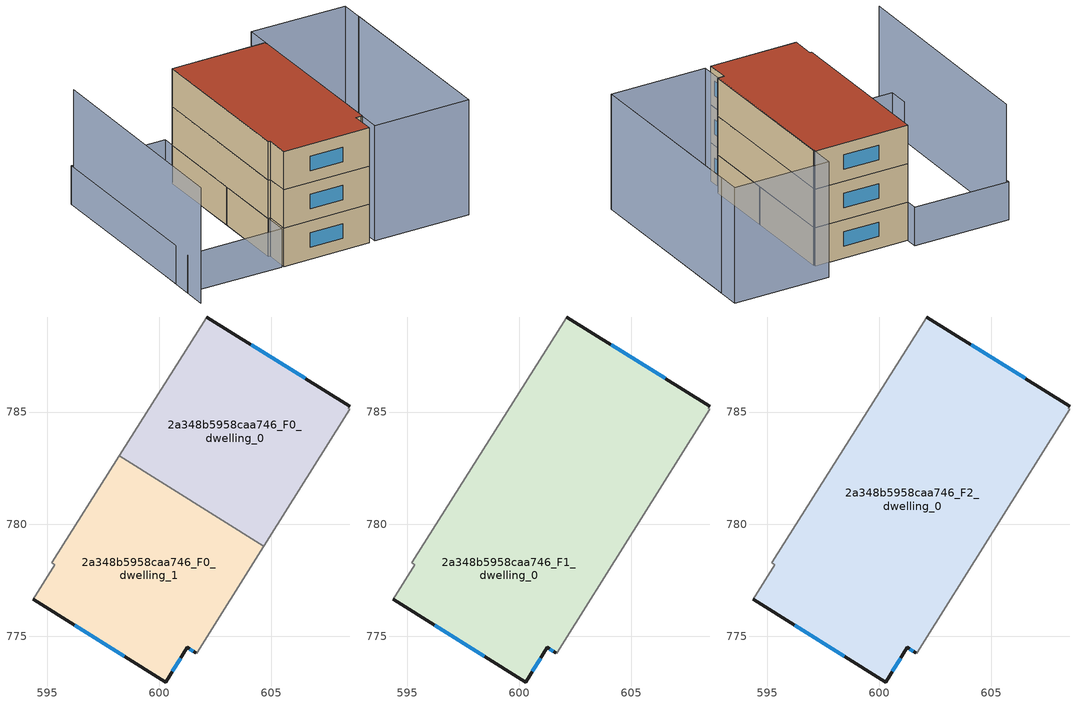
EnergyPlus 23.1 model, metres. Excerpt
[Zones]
2a348b5958caa746_F0_dwelling_0
 floor ground (EU_floor_Construction): 608.49,785.26 608.44,785.17 608.49,785.13 604.66,779.02 598.22,783.05 602.11,789.24 z0
 wall outside (EU_wall_Construction): 608.49,785.26 602.11,789.24 z0:3
 wall adiabatic (EU_wall_Construction): 604.66,779.02 608.49,785.13 608.44,785.17 608.49,785.26 / 602.11,789.24 598.22,783.05 z0:3
 wall to 2a348b5958caa746_F0_dwelling_1 (EU_wall_Construction): 598.22,783.05 604.66,779.02 z0:3
 window (EU_Window_Construction): 606.51,786.5 604.1,788 z0.93:2.07
2a348b5958caa746_F0_dwelling_1
 floor ground (EU_floor_Construction): 604.66,779.02 601.67,774.24 601.63,774.26 601.25,774.51 600.29,772.96 594.38,776.65 595.35,778.19 595.22,778.28 598.22,783.05 z0
 wall outside (EU_wall_Construction): 594.38,776.65 600.29,772.96 601.25,774.51 601.63,774.26 z0:3
 wall adiabatic (EU_wall_Construction): 601.63,774.26 601.67,774.24 604.66,779.02 / 598.22,783.05 595.22,778.28 595.35,778.19 594.38,776.65 z0:3
 window (EU_Window_Construction): 601.37,774.43 601.52,774.34 / 600.59,773.44 600.95,774.03 / 596.22,775.5 598.45,774.11 z0.93:2.07
2a348b5958caa746_F1_dwelling_0
 floor to 2a348b5958caa746_F0_dwelling_0 (EU_floor_Construction): 608.49,785.26 608.44,785.17 608.49,785.13 604.66,779.02 598.22,783.05 602.11,789.24 z3
 floor to 2a348b5958caa746_F0_dwelling_1 (EU_floor_Construction): 604.66,779.02 601.67,774.24 601.63,774.26 601.25,774.51 600.29,772.96 594.38,776.65 595.35,778.19 595.22,778.28 598.22,783.05 z3
 wall outside (EU_wall_Construction): 594.38,776.65 600.29,772.96 601.25,774.51 601.63,774.26 / 608.49,785.26 602.11,789.24 z3:6
 wall adiabatic (EU_wall_Construction): 602.11,789.24 595.22,778.28 595.35,778.19 594.38,776.65 / 601.63,774.26 601.67,774.24 608.49,785.13 608.44,785.17 608.49,785.26 z3:6
 window (EU_Window_Construction): 601.37,774.43 601.52,774.34 / 600.59,773.44 600.95,774.03 / 596.22,775.5 598.45,774.11 / 606.51,786.5 604.1,788 z3.93:5.07
2a348b5958caa746_F2_dwelling_0
 floor to 2a348b5958caa746_F1_dwelling_0 (EU_floor_Construction): 608.49,785.26 608.44,785.17 608.49,785.13 601.67,774.24 601.63,774.26 601.25,774.51 600.29,772.96 594.38,776.65 595.35,778.19 595.22,778.28 602.11,789.24 z6
 wall outside (EU_wall_Construction): 594.38,776.65 600.29,772.96 601.25,774.51 601.63,774.26 / 608.49,785.26 602.11,789.24 z6:9
 wall adiabatic (EU_wall_Construction): 602.11,789.24 595.22,778.28 595.35,778.19 594.38,776.65 / 601.63,774.26 601.67,774.24 608.49,785.13 608.44,785.17 608.49,785.26 z6:9
 window (EU_Window_Construction): 601.37,774.43 601.52,774.34 / 600.59,773.44 600.95,774.03 / 596.22,775.5 598.45,774.11 / 606.51,786.5 604.1,788 z6.93:8.07
 roof outside (EU_roof_Construction): 601.67,774.24 608.49,785.13 608.44,785.17 608.49,785.26 602.11,789.24 595.22,778.28 595.35,778.19 594.38,776.65 600.29,772.96 601.25,774.51 601.63,774.26 z9
shading: 596.13,793.9 586.85,779.31 / 607.22,768.74 615.06,781.28 / 616.01,782.81 607.22,768.74 / 607.22,768.74 600.76,772.78 / 600.76,772.78 609.55,786.84 / 609.55,786.84 616.01,782.81 z0:9; 602.62,790.05 594.26,776.75 / 594.26,776.75 587.81,780.81 / 587.81,780.81 596.17,794.1 / 596.17,794.1 602.62,790.05 z0:3
[Building]
EU S2 Campaign: North Axis=0; Terrain=City; Solar Distribution=FullExterior
[Site:Location]
Montreal-Trudeau.Intl.AP: Latitude=45.4667; Longitude=-73.75; Time Zone=-5; Elevation=36
[SizingPeriod:WeatherFileDays]
AnnualSizingPeriod: Begin Month=1; Begin Day of Month=1; End Month=12; End Day of Month=31; Day of Week for Start Day=Monday; Use Weather File Daylight Saving Period=No; Use Weather File Rain and Snow Indicators=No
[MATERIAL]
EU_InternalMass_Material: Roughness=MediumRough; Thickness=0.1; Conductivity=1; Density=1800; Specific Heat=900; Thermal Absorptance=0.9; Solar Absorptance=0.7; Visible Absorptance=0.7
[MATERIAL:NOMASS] Roughness=MediumRough; Thermal Absorptance=0.9; Solar Absorptance=0.7; Visible Absorptance=0.7
Name | Thermal Resistance
EU_wall_NoMass; EU_floor_NoMass | 1.36485
EU_roof_NoMass | 2.55992
[WINDOWMATERIAL:SIMPLEGLAZINGSYSTEM]
EU_Window_SimpleGlazing: UFactor=3.92339; Solar Heat Gain Coefficient=0.8; Visible Transmittance=0.8
[CONSTRUCTION]
EU_wall_Construction: EU_wall_NoMass
EU_roof_Construction: EU_roof_NoMass
EU_floor_Construction: EU_floor_NoMass
EU_Window_Construction: EU_Window_SimpleGlazing
EU_InternalMass_Construction: EU_InternalMass_Material
[ZONE] Type=1; Multiplier=1; Ceiling Height=autocalculate; Floor Area=autocalculate; Part of Total Floor Area=Yes
Name | Volume
2a348b5958caa746_F0_dwelling_0 | 166.659
2a348b5958caa746_F1_dwelling_0; 2a348b5958caa746_F2_dwelling_0 | 333.344
2a348b5958caa746_F0_dwelling_1 | 166.67
[INTERNALMASS] Construction=EU_InternalMass_Construction
Name | Zone or ZoneList | Surface Area
2a348b5958caa746_F0_dwelling_0_EU_InternalMass | 2a348b5958caa746_F0_dwelling_0 | 55.5534
2a348b5958caa746_F0_dwelling_1_EU_InternalMass | 2a348b5958caa746_F0_dwelling_1 | 55.5555
2a348b5958caa746_F1_dwelling_0_EU_InternalMass | 2a348b5958caa746_F1_dwelling_0 | 111.114
2a348b5958caa746_F2_dwelling_0_EU_InternalMass | 2a348b5958caa746_F2_dwelling_0 | 111.114
[OTHEREQUIPMENT] Fuel Type=Electricity; Design Level Calculation Method=Watts/Area; Power per Zone Floor Area=1; Fraction Latent=0; Fraction Radiant=0; Fraction Lost=0; Carbon Dioxide Generation Rate=0; EndUse Subcategory=EU_Step8_InternalGains
Name | Zone or ZoneList or Space or SpaceList | Schedule
EU_Step8_InternalGain_2a348b5958caa746_F0_dwelling_0_f000 | 2a348b5958caa746_F0_dwelling_0 | EU_Step8_GainSchedule_2a348b5958caa746_F0_dwelling_0_f000
EU_Step8_InternalGain_2a348b5958caa746_F0_dwelling_1_f000 | 2a348b5958caa746_F0_dwelling_1 | EU_Step8_GainSchedule_2a348b5958caa746_F0_dwelling_1_f000
EU_Step8_InternalGain_2a348b5958caa746_F1_dwelling_0_f000 | 2a348b5958caa746_F1_dwelling_0 | EU_Step8_GainSchedule_2a348b5958caa746_F1_dwelling_0_f000
EU_Step8_InternalGain_2a348b5958caa746_F2_dwelling_0_f000 | 2a348b5958caa746_F2_dwelling_0 | EU_Step8_GainSchedule_2a348b5958caa746_F2_dwelling_0_f000
[ZONEVENTILATION:DESIGNFLOWRATE] Schedule=EU_AlwaysOn; Design Flow Rate Calculation Method=AirChanges/Hour; Air Changes per Hour=0.860309; Ventilation Type=Natural; Fan Pressure Rise=0; Fan Total Efficiency=1; Constant Term Coefficient=1; Temperature Term Coefficient=0; Velocity Term Coefficient=0; Velocity Squared Term Coefficient=0; Minimum Indoor Temperature=-100; Maximum Indoor Temperature=100; Delta Temperature=-100; Minimum Outdoor Temperature=-100; Maximum Outdoor Temperature=100; Maximum Wind Speed=40
Name | Zone or ZoneList or Space or SpaceList
EU_ConstantAir_2a348b5958caa746_F0_dwelling_0 | 2a348b5958caa746_F0_dwelling_0
EU_ConstantAir_2a348b5958caa746_F0_dwelling_1 | 2a348b5958caa746_F0_dwelling_1
EU_ConstantAir_2a348b5958caa746_F1_dwelling_0 | 2a348b5958caa746_F1_dwelling_0
EU_ConstantAir_2a348b5958caa746_F2_dwelling_0 | 2a348b5958caa746_F2_dwelling_0
[HVACTEMPLATE:THERMOSTAT] Constant Heating Setpoint=20; Constant Cooling Setpoint=50
EU_HeatOnly_2a348b5958caa746_F0_dwelling_0; EU_HeatOnly_2a348b5958caa746_F0_dwelling_1; EU_HeatOnly_2a348b5958caa746_F1_dwelling_0; EU_HeatOnly_2a348b5958caa746_F2_dwelling_0
[HVACTEMPLATE:ZONE:IDEALLOADSAIRSYSTEM] System Availability Schedule=EU_AlwaysOn; Maximum Heating Supply Air Temperature=50; Minimum Cooling Supply Air Temperature=13; Maximum Heating Supply Air Humidity Ratio=0.0156; Minimum Cooling Supply Air Humidity Ratio=0.0077; Heating Limit=NoLimit; Cooling Limit=NoLimit; Heating Availability Schedule=EU_AlwaysOn; Cooling Availability Schedule=EU_CoolingOff; Dehumidification Control Type=ConstantSensibleHeatRatio; Cooling Sensible Heat Ratio=0.7; Dehumidification Setpoint=60; Humidification Control Type=None; Humidification Setpoint=30; Outdoor Air Method=None; Outdoor Air Flow Rate per Person=0.00944; Outdoor Air Flow Rate per Zone Floor Area=0; Outdoor Air Flow Rate per Zone=0; Demand Controlled Ventilation Type=None; Outdoor Air Economizer Type=NoEconomizer; Heat Recovery Type=None; Sensible Heat Recovery Effectiveness=0.7; Latent Heat Recovery Effectiveness=0.65
Name | Template Thermostat
2a348b5958caa746_F0_dwelling_0 | EU_HeatOnly_2a348b5958caa746_F0_dwelling_0
2a348b5958caa746_F0_dwelling_1 | EU_HeatOnly_2a348b5958caa746_F0_dwelling_1
2a348b5958caa746_F1_dwelling_0 | EU_HeatOnly_2a348b5958caa746_F1_dwelling_0
2a348b5958caa746_F2_dwelling_0 | EU_HeatOnly_2a348b5958caa746_F2_dwelling_0
[SIZING:ZONE] Zone Cooling Design Supply Air Temperature Input Method=SupplyAirTemperature; Zone Cooling Design Supply Air Temperature=13; Zone Heating Design Supply Air Temperature Input Method=SupplyAirTemperature; Zone Heating Design Supply Air Temperature=50; Zone Cooling Design Supply Air Humidity Ratio=0.008; Zone Heating Design Supply Air Humidity Ratio=0.008; Cooling Design Air Flow Method=DesignDay; Cooling Design Air Flow Rate=0; Cooling Minimum Air Flow per Zone Floor Area=0.000762; Cooling Minimum Air Flow=0; Cooling Minimum Air Flow Fraction=0.2; Heating Design Air Flow Method=DesignDay; Heating Design Air Flow Rate=0; Heating Maximum Air Flow per Zone Floor Area=0.002032; Heating Maximum Air Flow=0.141576; Heating Maximum Air Flow Fraction=0.3; Account for Dedicated Outdoor Air System=No; Dedicated Outdoor Air System Control Strategy=NeutralSupplyAir; Dedicated Outdoor Air Low Setpoint Temperature for Design=autosize; Dedicated Outdoor Air High Setpoint Temperature for Design=autosize; Zone Load Sizing Method=Sensible Load Only No Latent Load; Zone Latent Cooling Design Supply Air Humidity Ratio Input Method=HumidityRatioDifference; Zone Cooling Design Supply Air Humidity Ratio Difference=0.005; Zone Latent Heating Design Supply Air Humidity Ratio Input Method=HumidityRatioDifference; Zone Humidification Design Supply Air Humidity Ratio Difference=0.005
2a348b5958caa746_F0_dwelling_0; 2a348b5958caa746_F0_dwelling_1; 2a348b5958caa746_F1_dwelling_0; 2a348b5958caa746_F2_dwelling_0
[SCHEDULE:CONSTANT]
Name | Hourly Value
EU_AlwaysOn | 1
EU_CoolingOff | 0
[SCHEDULE:FILE] Column Number=1; Rows to Skip at Top=0; Number of Hours of Data=8760; Column Separator=Comma; Interpolate to Timestep=No; Minutes per Item=60; Adjust Schedule for Daylight Savings=Yes
Name | File
EU_Step8_GainSchedule_2a348b5958caa746_F0_dwelling_0_f000 | ../../schedules/2a348b5958caa746/2a348b5958caa746_F0_dwelling_0_f000_gain.csv
EU_Step8_GainSchedule_2a348b5958caa746_F0_dwelling_1_f000 | ../../schedules/2a348b5958caa746/2a348b5958caa746_F0_dwelling_1_f000_gain.csv
EU_Step8_GainSchedule_2a348b5958caa746_F1_dwelling_0_f000 | ../../schedules/2a348b5958caa746/2a348b5958caa746_F1_dwelling_0_f000_gain.csv
EU_Step8_GainSchedule_2a348b5958caa746_F2_dwelling_0_f000 | ../../schedules/2a348b5958caa746/2a348b5958caa746_F2_dwelling_0_f000_gain.csv
